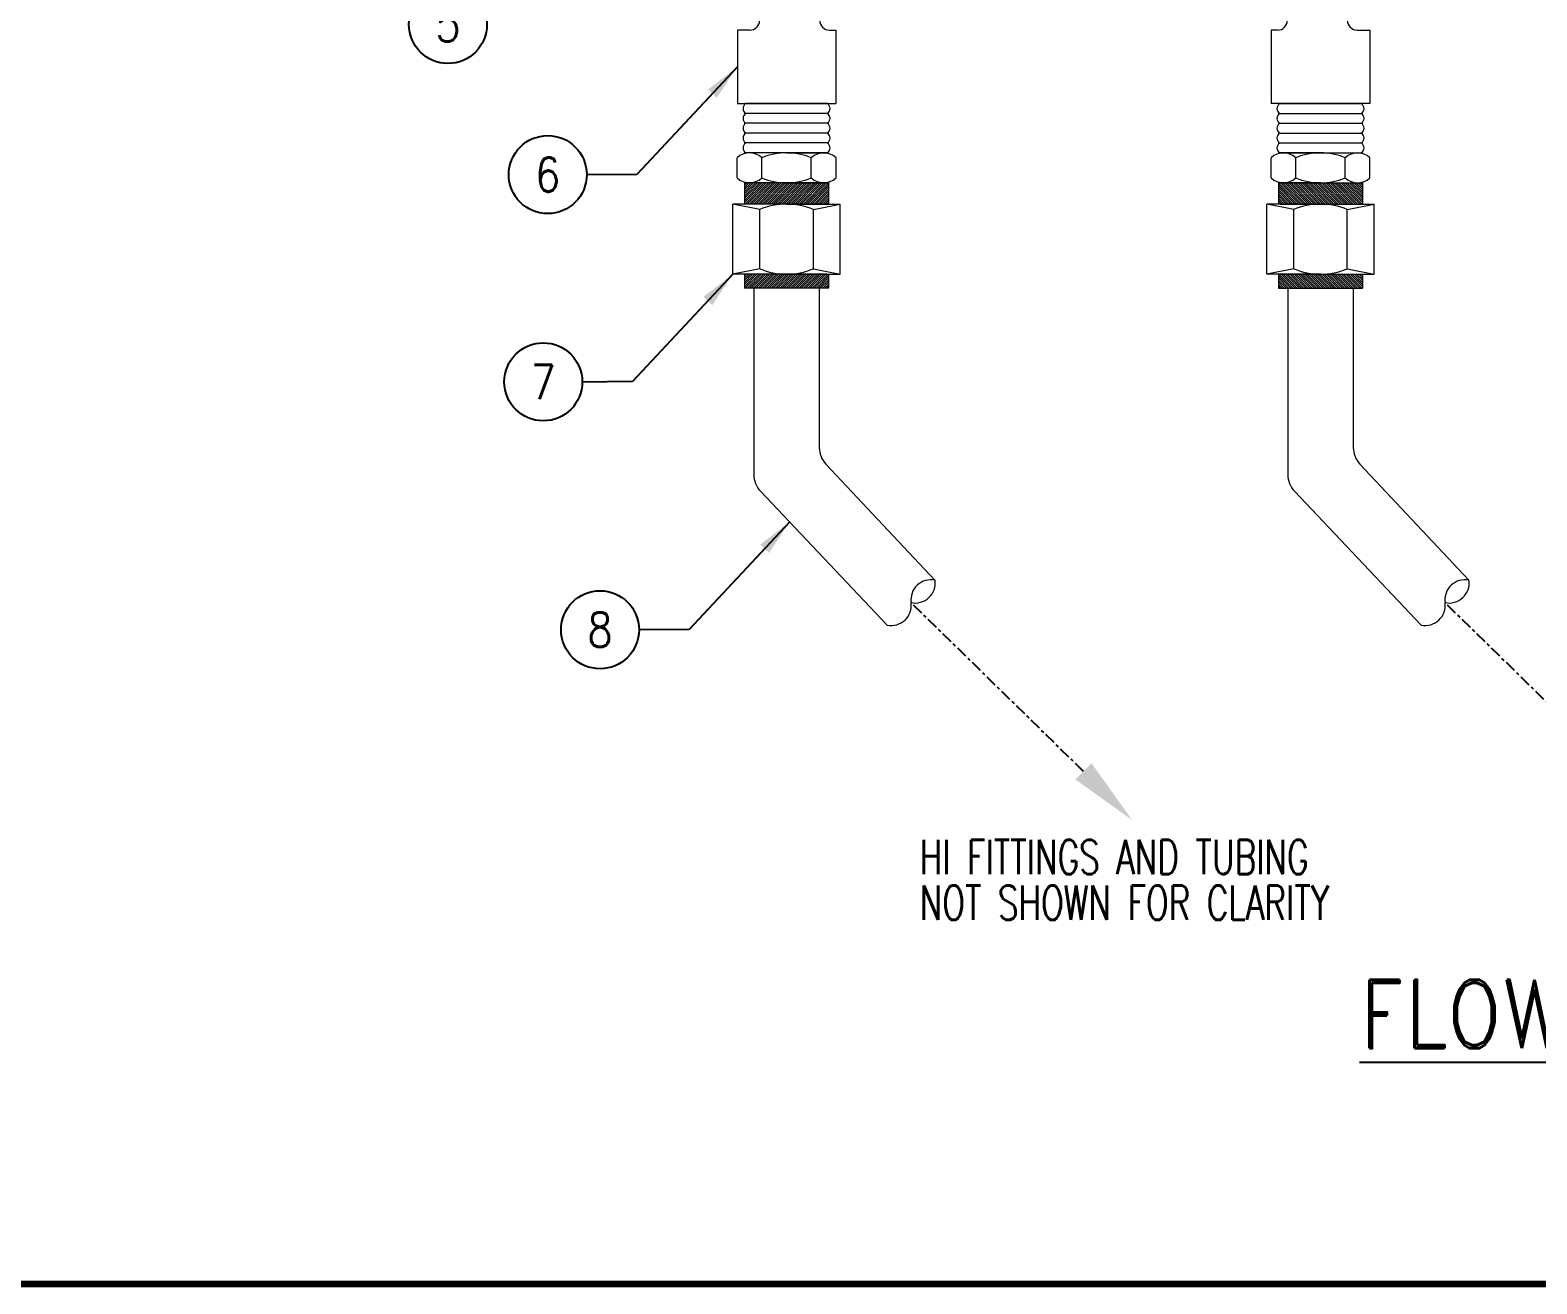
# Model space of a CAD drawing. Header units: inches. Extents: x -3516 to -3144, y -293 to -72.
# Drawn here: x -3326.64 to -3277.23, y -179.6 to -138.49 of the extents above; entities that cross this region are included whole.
import ezdxf
from ezdxf.enums import TextEntityAlignment as Align

# ---------------------------------------------------------------- set-up
doc = ezdxf.new("R2010")
doc.units = ezdxf.units.IN
doc.header["$LTSCALE"] = 0.5
doc.header["$MEASUREMENT"] = 0
doc.linetypes.add('CENTER2', pattern=[1.125, 0.75, -0.125, 0.125, -0.125])
doc.layers.get('0').update_dxf_attribs({"lineweight": 18})
doc.layers.get('Defpoints').update_dxf_attribs({"color": 251, "lineweight": 140})
for name, color, linetype in [('FH-TITLES', 101, 'Continuous'), ('MU-PART-NUMB', 21, 'Continuous'), ('MU-PART-NUMB @ 12', 21, 'Continuous')]:
    doc.layers.add(name, color=color, linetype=linetype)
doc.styles.add('ROMAND', font='romand.shx')
doc.styles.add('RomanS', font='romans.shx', dxfattribs={"width": 0.85})
doc.dimstyles.new('FH_Arrow_Leader', dxfattribs={"dimscale": 96, "dimtxt": 0.09375, "dimasz": 0.1, "dimexe": 0.0625, "dimexo": 0.0625, "dimgap": 0.09, "dimtad": 0, "dimtih": 1, "dimtoh": 1, "dimdec": 4, "dimzin": 0, "dimdsep": 46, "dimlunit": 4, "dimtxsty": 'RomanS', "dimcen": 0.09, "dimadec": 0, "dimazin": 0, "dimtfac": 1, "dimtdec": 4, "dimtofl": 0, "dimtmove": 0, "dimatfit": 3, "dimfxl": 1, "dimtolj": 1, "dimtzin": 0, "dimarcsym": 0})
pattern_1 = [(45, (1982.264434, 69.967523), (-0.03535533906, 0.03535533906), [])]
pattern_2 = [(135, (-8568.428625, 69.967523), (0.03535533906, 0.03535533906), [])]

msp = doc.modelspace()

# ---------------------------------------------------------------- hatches: boundary and pattern name
h = msp.add_hatch()
h.set_pattern_fill('ANSI31', color=256, scale=0.4, style=0)
h.set_pattern_definition(pattern_1)
h.paths.add_polyline_path([(-3300.456, -143.501), (-3301.837, -143.501), (-3303.173, -143.501), (-3303.219, -143.501), (-3303.219, -144.193), (-3301.837, -144.193), (-3300.456, -144.193)])
h = msp.add_hatch()
h.set_pattern_fill('ANSI31', color=256, scale=0.4, style=0)
h.set_pattern_definition(pattern_2)
h.paths.add_polyline_path([(-3285.708, -143.501), (-3284.327, -143.501), (-3282.992, -143.501), (-3282.946, -143.501), (-3282.946, -144.193), (-3284.327, -144.193), (-3285.708, -144.193)])
h = msp.add_hatch()
h.set_pattern_fill('ANSI31', color=256, scale=0.4, style=0)
h.set_pattern_definition(pattern_1)
h.paths.add_polyline_path([(-3300.456, -146.492), (-3301.837, -146.492), (-3303.219, -146.492), (-3303.219, -146.949), (-3300.456, -146.949)])
h = msp.add_hatch()
h.set_pattern_fill('ANSI31', color=256, scale=0.4, style=0)
h.set_pattern_definition(pattern_2)
h.paths.add_polyline_path([(-3285.708, -146.492), (-3284.327, -146.492), (-3282.946, -146.492), (-3282.946, -146.949), (-3285.708, -146.949)])

# ---------------------------------------------------------------- linework, layer by layer
for p, q in [((-3303.041, -138.492), (-3303.45, -138.492)), ((-3303.45, -138.492), (-3303.45, -140.902)), ((-3300.429, -138.492), (-3300.224, -138.492)), ((-3300.224, -138.492), (-3300.224, -140.902)), ((-3285.735, -138.492), (-3285.94, -138.492)), ((-3285.94, -138.492), (-3285.94, -140.902)), ((-3283.123, -138.492), (-3282.714, -138.492)), ((-3282.714, -138.492), (-3282.714, -140.902)), ((-3303.45, -140.902), (-3300.224, -140.902)), ((-3303.45, -140.902), (-3300.224, -140.902)), ((-3300.502, -140.902), (-3303.173, -140.902)), ((-3300.502, -140.902), (-3303.173, -140.902)), ((-3300.502, -140.902), (-3303.173, -140.902)), ((-3300.502, -141.224), (-3303.173, -141.224)), ((-3300.502, -141.224), (-3303.173, -141.224)), ((-3300.502, -141.224), (-3303.173, -141.224)), ((-3282.714, -140.902), (-3285.94, -140.902)), ((-3282.714, -140.902), (-3285.94, -140.902)), ((-3285.663, -140.902), (-3282.992, -140.902)), ((-3285.663, -140.902), (-3282.992, -140.902)), ((-3285.663, -140.902), (-3282.992, -140.902)), ((-3285.663, -141.224), (-3282.992, -141.224)), ((-3285.663, -141.224), (-3282.992, -141.224)), ((-3285.663, -141.224), (-3282.992, -141.224)), ((-3300.502, -141.546), (-3303.173, -141.546)), ((-3300.502, -141.546), (-3303.173, -141.546)), ((-3300.502, -141.546), (-3303.173, -141.546)), ((-3285.663, -141.546), (-3282.992, -141.546)), ((-3285.663, -141.546), (-3282.992, -141.546)), ((-3285.663, -141.546), (-3282.992, -141.546)), ((-3300.502, -141.869), (-3303.173, -141.869)), ((-3300.502, -141.869), (-3303.173, -141.869)), ((-3300.502, -141.869), (-3303.173, -141.869)), ((-3300.502, -142.191), (-3303.173, -142.191)), ((-3300.502, -142.191), (-3303.173, -142.191)), ((-3300.502, -142.191), (-3303.173, -142.191)), ((-3300.62, -142.191), (-3303.054, -142.191)), ((-3301.081, -142.191), (-3302.594, -142.191)), ((-3301.081, -142.191), (-3302.594, -142.191)), ((-3285.663, -141.869), (-3282.992, -141.869)), ((-3285.663, -141.869), (-3282.992, -141.869)), ((-3285.663, -141.869), (-3282.992, -141.869)), ((-3285.663, -142.191), (-3282.992, -142.191)), ((-3285.663, -142.191), (-3282.992, -142.191)), ((-3285.663, -142.191), (-3282.992, -142.191)), ((-3285.544, -142.191), (-3283.11, -142.191)), ((-3285.084, -142.191), (-3283.571, -142.191)), ((-3285.084, -142.191), (-3283.571, -142.191)), ((-3303.459, -143.338), (-3303.459, -142.676)), ((-3301.837, -142.514), (-3303.219, -142.514)), ((-3301.837, -142.514), (-3303.219, -142.514)), ((-3300.502, -142.514), (-3303.173, -142.514)), ((-3300.62, -142.514), (-3303.054, -142.514)), ((-3302.648, -143.338), (-3302.648, -142.676)), ((-3301.081, -142.514), (-3302.594, -142.514)), ((-3301.081, -142.514), (-3302.594, -142.514)), ((-3301.081, -142.514), (-3302.594, -142.514)), ((-3301.081, -142.514), (-3302.594, -142.514)), ((-3301.837, -142.514), (-3300.456, -142.514)), ((-3301.837, -142.514), (-3300.456, -142.514)), ((-3301.026, -143.338), (-3301.026, -142.676)), ((-3300.215, -143.338), (-3300.215, -142.676)), ((-3285.949, -143.338), (-3285.949, -142.676)), ((-3284.327, -142.514), (-3285.708, -142.514)), ((-3284.327, -142.514), (-3285.708, -142.514)), ((-3285.663, -142.514), (-3282.992, -142.514)), ((-3285.544, -142.514), (-3283.11, -142.514)), ((-3285.138, -143.338), (-3285.138, -142.676)), ((-3285.084, -142.514), (-3283.571, -142.514)), ((-3285.084, -142.514), (-3283.571, -142.514)), ((-3285.084, -142.514), (-3283.571, -142.514)), ((-3285.084, -142.514), (-3283.571, -142.514)), ((-3284.327, -142.514), (-3282.946, -142.514)), ((-3284.327, -142.514), (-3282.946, -142.514)), ((-3283.516, -143.338), (-3283.516, -142.676)), ((-3282.705, -143.338), (-3282.705, -142.676)), ((-3301.837, -143.501), (-3303.219, -143.501)), ((-3303.219, -143.501), (-3303.219, -144.193)), ((-3300.502, -143.501), (-3303.173, -143.501)), ((-3300.62, -143.501), (-3303.054, -143.501)), ((-3301.837, -143.501), (-3300.456, -143.501)), ((-3300.456, -143.501), (-3300.456, -144.193)), ((-3284.327, -143.501), (-3285.708, -143.501)), ((-3285.708, -143.501), (-3285.708, -144.193)), ((-3285.663, -143.501), (-3282.992, -143.501)), ((-3285.544, -143.501), (-3283.11, -143.501)), ((-3284.327, -143.501), (-3282.946, -143.501)), ((-3282.946, -143.501), (-3282.946, -144.193)), ((-3303.596, -146.492), (-3303.596, -144.193)), ((-3301.837, -144.193), (-3303.596, -144.193)), ((-3302.717, -144.369), (-3303.596, -144.193)), ((-3300.518, -144.193), (-3303.156, -144.193)), ((-3301.837, -144.193), (-3300.078, -144.193)), ((-3300.958, -144.369), (-3300.078, -144.193)), ((-3300.078, -146.492), (-3300.078, -144.193)), ((-3286.086, -146.492), (-3286.086, -144.193)), ((-3284.327, -144.193), (-3286.086, -144.193)), ((-3285.206, -144.369), (-3286.086, -144.193)), ((-3285.646, -144.193), (-3283.008, -144.193)), ((-3284.327, -144.193), (-3282.568, -144.193)), ((-3283.448, -144.369), (-3282.568, -144.193)), ((-3282.568, -146.492), (-3282.568, -144.193)), ((-3302.717, -146.316), (-3302.717, -144.369)), ((-3300.958, -146.316), (-3300.958, -144.369)), ((-3285.206, -146.316), (-3285.206, -144.369)), ((-3283.448, -146.316), (-3283.448, -144.369)), ((-3302.717, -146.316), (-3303.596, -146.492)), ((-3301.837, -146.492), (-3303.596, -146.492)), ((-3303.219, -146.492), (-3303.219, -146.949)), ((-3300.518, -146.492), (-3303.156, -146.492)), ((-3300.646, -146.492), (-3303.028, -146.492)), ((-3300.646, -146.492), (-3303.028, -146.492)), ((-3301.837, -146.492), (-3300.507, -146.492)), ((-3301.837, -146.492), (-3300.078, -146.492)), ((-3300.958, -146.316), (-3300.078, -146.492)), ((-3300.456, -146.492), (-3300.456, -146.949)), ((-3285.206, -146.316), (-3286.086, -146.492)), ((-3284.327, -146.492), (-3286.086, -146.492)), ((-3285.708, -146.492), (-3285.708, -146.949)), ((-3284.327, -146.492), (-3285.657, -146.492)), ((-3285.646, -146.492), (-3283.008, -146.492)), ((-3285.518, -146.492), (-3283.136, -146.492)), ((-3285.518, -146.492), (-3283.136, -146.492)), ((-3284.327, -146.492), (-3282.568, -146.492)), ((-3283.448, -146.316), (-3282.568, -146.492)), ((-3282.946, -146.492), (-3282.946, -146.949)), ((-3300.456, -146.949), (-3303.219, -146.949)), ((-3302.912, -146.949), (-3302.912, -153.06)), ((-3300.762, -146.949), (-3300.762, -152.173)), ((-3285.708, -146.949), (-3282.946, -146.949)), ((-3285.402, -146.949), (-3285.402, -153.06)), ((-3283.252, -146.949), (-3283.252, -152.173)), ((-3300.545, -152.721), (-3296.969, -156.528)), ((-3283.035, -152.721), (-3279.459, -156.528)), ((-3302.693, -153.61), (-3298.535, -157.999)), ((-3285.183, -153.61), (-3281.025, -157.999))]:
    msp.add_line(p, q)
for centre, radius, start, end in [((-3303.041, -138.172), 0.32, 270, 0), ((-3300.429, -138.172), 0.32, 180, 270), ((-3285.735, -138.172), 0.32, 270, 0), ((-3283.123, -138.172), 0.32, 180, 270), ((-3303.077, -141.063), 0.188, 120.7392, 239.2608), ((-3303.077, -141.385), 0.188, 120.7392, 239.2608), ((-3300.598, -141.063), 0.188, 300.7392, 59.2608), ((-3300.598, -141.385), 0.188, 300.7392, 59.2608), ((-3285.567, -141.063), 0.188, 120.7392, 239.2608), ((-3285.567, -141.385), 0.188, 120.7392, 239.2608), ((-3283.087, -141.063), 0.188, 300.7392, 59.2608), ((-3283.087, -141.385), 0.188, 300.7392, 59.2608), ((-3303.077, -141.708), 0.188, 120.7392, 239.2608), ((-3300.598, -141.708), 0.188, 300.7392, 59.2608), ((-3285.567, -141.708), 0.188, 120.7392, 239.2608), ((-3283.087, -141.708), 0.188, 300.7392, 59.2608), ((-3303.077, -142.03), 0.188, 120.7392, 239.2608), ((-3303.077, -142.352), 0.188, 120.7392, 239.2608), ((-3300.598, -142.03), 0.188, 300.7392, 59.2608), ((-3300.598, -142.352), 0.188, 300.7392, 59.2608), ((-3285.567, -142.03), 0.188, 120.7392, 239.2608), ((-3285.567, -142.352), 0.188, 120.7392, 239.2608), ((-3283.087, -142.03), 0.188, 300.7392, 59.2608), ((-3283.087, -142.352), 0.188, 300.7392, 59.2608), ((-3303.054, -143.102), 0.588, 46.3972, 133.6028), ((-3301.837, -144.623), 2.109, 67.3801, 112.6199), ((-3300.62, -143.102), 0.588, 46.3972, 133.6028), ((-3285.544, -143.102), 0.588, 46.3972, 133.6028), ((-3284.327, -144.623), 2.109, 67.3801, 112.6199), ((-3283.11, -143.102), 0.588, 46.3972, 133.6028), ((-3303.054, -142.913), 0.588, 226.3972, 313.6028), ((-3301.837, -141.392), 2.109, 247.3801, 292.6199), ((-3300.62, -142.913), 0.588, 226.3972, 313.6028), ((-3285.544, -142.913), 0.588, 226.3972, 313.6028), ((-3284.327, -141.392), 2.109, 247.3801, 292.6199), ((-3283.11, -142.913), 0.588, 226.3972, 313.6028), ((-3301.837, -146.48), 2.286, 67.3801, 112.6199), ((-3284.327, -146.48), 2.286, 67.3801, 112.6199), ((-3301.837, -144.205), 2.286, 247.3801, 292.6199), ((-3284.327, -144.205), 2.286, 247.3801, 292.6199), ((-3299.962, -152.173), 0.8, 180, 223.2119), ((-3282.452, -152.173), 0.8, 180, 223.2119), ((-3302.112, -153.06), 0.8, 180, 223.4435), ((-3284.602, -153.06), 0.8, 180, 223.4435), ((-3297.103, -157.169), 0.655, 78.1442, 188.2796), ((-3297.617, -156.622), 0.655, 258.1442, 8.2796), ((-3279.593, -157.169), 0.655, 78.1442, 188.2796), ((-3280.107, -156.622), 0.655, 258.1442, 8.2796), ((-3298.401, -157.358), 0.655, 258.1442, 8.2796), ((-3280.891, -157.358), 0.655, 258.1442, 8.2796)]:
    msp.add_arc(centre, radius, start, end)
at = {"layer": 'Defpoints'}
msp.add_lwpolyline([(-3330.362, -179.598), (-3144.362, -179.598), (-3144.362, -71.598), (-3330.362, -71.598)], close=True, dxfattribs=at)
at = {"layer": 'MU-PART-NUMB', "linetype": 'CENTER2'}
for points in [[(-3292.098, -162.797), (-3297.752, -157.264)], [(-3274.588, -162.797), (-3280.242, -157.264)]]:
    msp.add_lwpolyline(points, dxfattribs=at)
at = {"layer": 'MU-PART-NUMB'}
for centre in [(-3312.94, -138.307), (-3309.668, -143.229), (-3309.814, -150.024), (-3307.954, -158.152)]:
    msp.add_circle(centre, 1.279, dxfattribs=at)
msp.add_solid([(-3291.833, -162.532), (-3290.507, -164.388), (-3292.363, -163.062)], dxfattribs=at)

# ---------------------------------------------------------------- texts
at = {"layer": 'FH-TITLES', "style": 'ROMAND', "width": 0.85}
msp.add_text('%%UFLOW TRANSMITTER  ', height=2.25, dxfattribs=at).set_placement((-3269.279, -171.875), align=Align.CENTER)
at = {"layer": 'MU-PART-NUMB', "linetype": 'ByBlock', "style": 'RomanS', "width": 0.85}
for s, p in [('5', (-3312.94, -138.307)), ('6', (-3309.668, -143.229)), ('7', (-3309.814, -150.024)), ('8', (-3307.954, -158.152))]:
    msp.add_text(s, height=1.125, dxfattribs=at).set_placement(p, align=Align.MIDDLE)
at = {"layer": 'MU-PART-NUMB', "style": 'RomanS', "width": 0.7}
for s, p in [('HI FITTINGS AND TUBING', (-3297.471, -166.166)), ('NOT SHOWN FOR CLARITY', (-3297.471, -167.666))]:
    msp.add_text(s, height=1.125, dxfattribs=at).set_placement(p)

# ---------------------------------------------------------------- leaders
at = {"layer": 'MU-PART-NUMB @ 12'}
for points in [[(-3303.45, -139.697), (-3306.744, -143.223), (-3308.389, -143.235)], [(-3303.596, -146.492), (-3306.89, -150.017), (-3308.535, -150.03)], [(-3301.736, -154.62), (-3305.03, -158.145), (-3306.676, -158.158)]]:
    msp.add_leader(points, dimstyle='FH_Arrow_Leader', override={"dimscale": 12, "dimgap": 0.09, "dimtad": 0}, dxfattribs=at)

doc.saveas('drawing.dxf')
